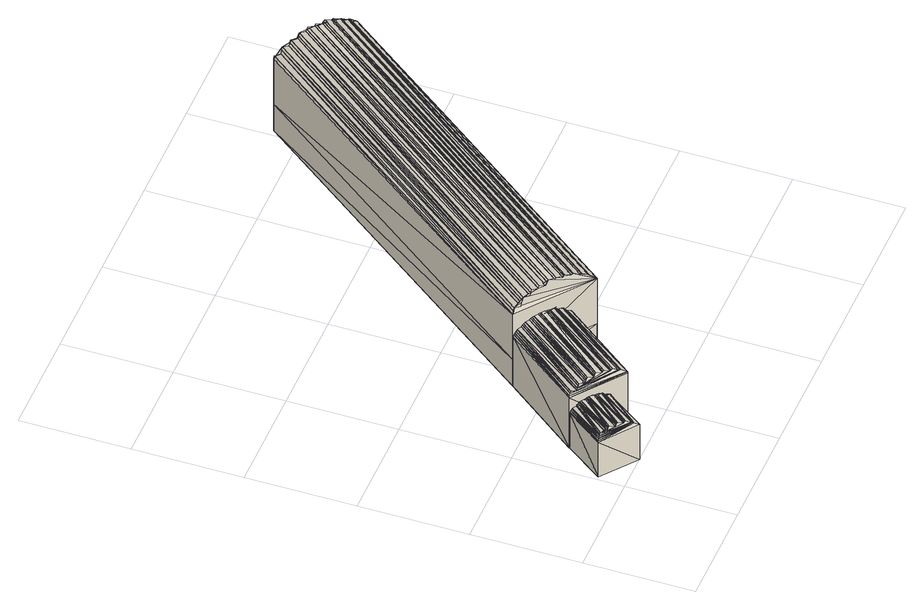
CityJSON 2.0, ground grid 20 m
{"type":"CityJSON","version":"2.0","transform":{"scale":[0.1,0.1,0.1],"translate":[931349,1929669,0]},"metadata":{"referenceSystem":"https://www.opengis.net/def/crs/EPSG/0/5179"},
"CityObjects":{
"building1":{"type":"Building","geometry":[{"type":"MultiSurface","lod":"3","boundaries":[[[0,1,2]],[[3,4,1]],[[1,4,2]],[[5,6,4]],[[7,8,6]],[[6,8,4]],[[4,8,2]],[[9,10,8]],[[11,12,10]],[[10,12,8]],[[13,14,12]],[[15,16,14]],[[14,16,12]],[[12,16,8]],[[8,16,2]],[[17,18,16]],[[19,20,18]],[[18,20,16]],[[21,22,20]],[[23,24,22]],[[22,24,20]],[[20,24,16]],[[16,24,2]],[[25,26,24]],[[27,28,26]],[[26,28,24]],[[24,28,2]],[[29,30,28]],[[28,30,2]],[[30,31,2]],[[2,31,32]],[[33,34,35]],[[36,37,34]],[[34,37,35]],[[38,39,37]],[[40,41,39]],[[39,41,37]],[[37,41,35]],[[42,43,41]],[[44,45,43]],[[43,45,41]],[[46,47,45]],[[48,49,47]],[[47,49,45]],[[45,49,41]],[[41,49,35]],[[50,51,49]],[[52,53,51]],[[51,53,49]],[[54,55,53]],[[56,57,55]],[[55,57,53]],[[53,57,49]],[[49,57,35]],[[58,59,57]],[[60,61,59]],[[59,61,57]],[[57,61,35]],[[62,63,61]],[[61,63,35]],[[63,64,35]],[[35,64,65]],[[66,67,68]],[[69,68,67]],[[70,71,72]],[[72,71,73]],[[73,71,74]],[[74,71,75]],[[75,71,76]],[[76,71,77]],[[77,71,78]],[[78,71,79]],[[79,71,80]],[[80,71,81]],[[81,71,82]],[[82,71,83]],[[83,71,84]],[[84,71,85]],[[85,71,86]],[[86,71,87]],[[87,71,88]],[[88,71,89]],[[89,71,90]],[[71,91,90]],[[90,91,92]],[[91,93,92]],[[92,93,94]],[[93,95,94]],[[94,95,96]],[[95,97,96]],[[96,97,98]],[[97,99,98]],[[98,99,100]],[[100,99,67]],[[99,69,67]],[[68,101,66]],[[102,103,104]],[[103,105,104]],[[105,106,104]],[[106,107,104]],[[107,108,104]],[[108,109,104]],[[109,110,104]],[[110,111,104]],[[111,112,104]],[[112,113,104]],[[113,114,104]],[[114,115,104]],[[115,116,104]],[[116,117,104]],[[117,118,104]],[[118,119,104]],[[119,120,104]],[[120,121,104]],[[121,122,104]],[[104,122,123]],[[122,124,123]],[[123,124,125]],[[124,126,125]],[[125,126,127]],[[126,128,127]],[[127,128,129]],[[128,130,129]],[[129,130,101]],[[130,131,101]],[[101,131,66]],[[132,133,134]],[[135,134,133]],[[136,137,138]],[[138,137,139]],[[139,137,140]],[[140,137,141]],[[141,137,142]],[[142,137,143]],[[143,137,144]],[[144,137,145]],[[145,137,146]],[[146,137,147]],[[147,137,148]],[[148,137,149]],[[149,137,150]],[[150,137,151]],[[151,137,152]],[[152,137,153]],[[153,137,154]],[[154,137,155]],[[155,137,156]],[[137,157,156]],[[156,157,158]],[[157,159,158]],[[158,159,160]],[[159,161,160]],[[160,161,162]],[[161,163,162]],[[162,163,164]],[[163,165,164]],[[164,165,166]],[[166,165,133]],[[165,135,133]],[[134,167,132]],[[168,169,170]],[[169,171,170]],[[171,172,170]],[[172,173,170]],[[173,174,170]],[[174,175,170]],[[175,176,170]],[[176,177,170]],[[177,178,170]],[[178,179,170]],[[179,180,170]],[[180,181,170]],[[181,182,170]],[[182,183,170]],[[183,184,170]],[[184,185,170]],[[185,186,170]],[[186,187,170]],[[187,188,170]],[[170,188,189]],[[188,190,189]],[[189,190,191]],[[190,192,191]],[[191,192,193]],[[192,194,193]],[[193,194,195]],[[194,196,195]],[[195,196,167]],[[196,197,167]],[[167,197,132]],[[35,30,33]],[[29,33,30]],[[33,29,34]],[[28,34,29]],[[34,28,36]],[[27,36,28]],[[36,27,37]],[[26,37,27]],[[37,26,38]],[[25,38,26]],[[38,25,39]],[[24,39,25]],[[39,24,40]],[[23,40,24]],[[40,23,41]],[[22,41,23]],[[41,22,42]],[[21,42,22]],[[42,21,43]],[[20,43,21]],[[43,20,44]],[[19,44,20]],[[44,19,45]],[[18,45,19]],[[45,18,46]],[[17,46,18]],[[46,17,47]],[[16,47,17]],[[47,16,48]],[[15,48,16]],[[48,15,49]],[[14,49,15]],[[49,14,50]],[[13,50,14]],[[50,13,51]],[[12,51,13]],[[51,12,52]],[[11,52,12]],[[52,11,53]],[[10,53,11]],[[53,10,54]],[[9,54,10]],[[54,9,55]],[[8,55,9]],[[55,8,56]],[[7,56,8]],[[56,7,57]],[[6,57,7]],[[57,6,58]],[[5,58,6]],[[58,5,59]],[[4,59,5]],[[59,4,60]],[[3,60,4]],[[60,3,61]],[[1,61,3]],[[61,1,62]],[[0,62,1]],[[62,0,63]],[[2,63,0]],[[35,65,30]],[[31,30,65]],[[198,199,32]],[[200,32,199]],[[131,100,66]],[[67,66,100]],[[68,69,101]],[[99,101,69]],[[101,99,129]],[[97,129,99]],[[129,97,127]],[[95,127,97]],[[127,95,125]],[[93,125,95]],[[125,93,123]],[[91,123,93]],[[123,91,104]],[[71,104,91]],[[104,71,102]],[[70,102,71]],[[102,70,103]],[[72,103,70]],[[103,72,105]],[[73,105,72]],[[105,73,106]],[[74,106,73]],[[106,74,107]],[[75,107,74]],[[107,75,108]],[[76,108,75]],[[108,76,109]],[[77,109,76]],[[109,77,110]],[[78,110,77]],[[110,78,111]],[[79,111,78]],[[111,79,112]],[[80,112,79]],[[112,80,113]],[[81,113,80]],[[113,81,114]],[[82,114,81]],[[114,82,115]],[[83,115,82]],[[115,83,116]],[[84,116,83]],[[116,84,117]],[[85,117,84]],[[117,85,118]],[[86,118,85]],[[118,86,119]],[[87,119,86]],[[119,87,120]],[[88,120,87]],[[120,88,121]],[[89,121,88]],[[121,89,122]],[[90,122,89]],[[122,90,124]],[[92,124,90]],[[124,92,126]],[[94,126,92]],[[126,94,128]],[[96,128,94]],[[128,96,130]],[[98,130,96]],[[130,98,131]],[[100,131,98]],[[167,165,195]],[[163,195,165]],[[195,163,193]],[[161,193,163]],[[193,161,191]],[[159,191,161]],[[191,159,189]],[[157,189,159]],[[189,157,170]],[[137,170,157]],[[170,137,168]],[[136,168,137]],[[168,136,169]],[[138,169,136]],[[169,138,171]],[[139,171,138]],[[171,139,172]],[[140,172,139]],[[172,140,173]],[[141,173,140]],[[173,141,174]],[[142,174,141]],[[174,142,175]],[[143,175,142]],[[175,143,176]],[[144,176,143]],[[176,144,177]],[[145,177,144]],[[177,145,178]],[[146,178,145]],[[178,146,179]],[[147,179,146]],[[179,147,180]],[[148,180,147]],[[180,148,181]],[[149,181,148]],[[181,149,182]],[[150,182,149]],[[182,150,183]],[[151,183,150]],[[183,151,184]],[[152,184,151]],[[184,152,185]],[[153,185,152]],[[185,153,186]],[[154,186,153]],[[186,154,187]],[[155,187,154]],[[187,155,188]],[[156,188,155]],[[188,156,190]],[[158,190,156]],[[190,158,192]],[[160,192,158]],[[192,160,194]],[[162,194,160]],[[194,162,196]],[[164,196,162]],[[196,164,197]],[[166,197,164]],[[197,166,132]],[[133,132,166]],[[134,135,167]],[[165,167,135]],[[65,201,31]],[[68,31,201]],[[202,64,203]],[[32,203,64]],[[202,203,201]],[[68,201,203]],[[31,68,32]],[[203,32,68]],[[65,64,201]],[[202,201,64]],[[199,204,200]],[[2,200,204]],[[63,204,64]],[[198,64,204]]]}]}
},
"vertices":[
[295,160,166],[291,170,171],[298,160,162],[288,170,175],[284,170,179],[280,180,182],[276,180,185],[271,180,188],[266,190,191],[262,190,193],[257,190,195],[252,200,197],[247,200,198],[242,200,199],[237,210,200],[232,210,200],[227,220,200],[222,220,199],[216,220,198],[211,230,197],[207,230,195],[202,240,193],[197,240,191],[193,240,188],[188,250,185],[184,250,182],[180,250,179],[176,250,175],[173,260,171],[169,260,166],[166,260,162],[166,260,60],[298,160,60],[616,850,166],[620,840,171],[613,850,162],[624,840,175],[628,840,179],[631,830,182],[636,830,185],[640,830,188],[645,820,191],[649,820,193],[654,820,195],[659,810,197],[664,810,198],[669,810,199],[674,800,200],[679,800,200],[684,790,200],[689,790,199],[695,790,198],[700,780,197],[704,780,195],[709,780,193],[714,770,191],[719,770,188],[723,760,185],[728,760,182],[731,760,179],[736,760,175],[739,750,171],[743,750,166],[746,750,162],[746,750,60],[613,850,60],[258,190,0],[149,50,0],[166,260,0],[57,120,0],[73,110,130],[70,110,127],[76,110,132],[79,100,134],[83,100,135],[86,100,137],[89,100,138],[93,90,139],[96,90,139],[100,90,140],[103,90,140],[107,80,140],[111,80,139],[114,80,139],[118,70,138],[121,70,137],[124,70,135],[128,70,134],[131,60,132],[134,60,130],[137,60,127],[67,110,125],[140,60,125],[64,120,122],[143,60,122],[62,120,119],[145,50,119],[59,120,116],[148,50,116],[57,120,113],[149,50,113],[166,260,113],[181,250,130],[184,250,132],[178,250,127],[188,250,134],[191,240,135],[194,240,137],[198,240,138],[201,240,139],[205,230,139],[208,230,140],[212,230,140],[216,220,140],[219,220,139],[223,220,139],[226,220,138],[229,210,137],[233,210,135],[236,210,134],[239,210,132],[243,200,130],[246,200,127],[176,260,125],[248,200,125],[173,260,122],[251,200,122],[170,260,119],[254,200,119],[168,260,116],[256,190,116],[258,190,113],[122,70,0],[72,0,0],[58,120,0],[7,50,0],[18,50,91],[16,50,89],[20,40,92],[23,40,94],[24,40,95],[27,40,96],[29,40,96],[32,40,97],[34,30,98],[37,30,98],[39,30,98],[42,30,98],[44,30,98],[47,20,97],[49,20,96],[51,20,96],[54,20,95],[56,20,94],[59,10,92],[61,10,91],[63,10,89],[14,50,87],[65,10,87],[12,50,86],[67,10,86],[10,50,84],[68,10,84],[8,50,81],[70,10,81],[7,50,79],[72,0,79],[58,120,79],[68,110,91],[71,110,92],[66,110,89],[73,110,94],[75,110,95],[78,110,96],[80,100,96],[83,100,97],[85,100,98],[88,100,98],[90,100,98],[93,90,98],[94,90,98],[97,90,97],[99,90,96],[102,90,96],[104,80,95],[107,80,94],[109,80,92],[111,80,91],[113,80,89],[64,120,87],[115,80,87],[63,120,86],[117,70,86],[61,120,84],[119,70,84],[59,120,81],[121,70,81],[122,70,79],[579,530,60],[579,530,131],[298,160,131],[613,850,0],[746,750,0],[298,160,0],[579,530,162]
]}
